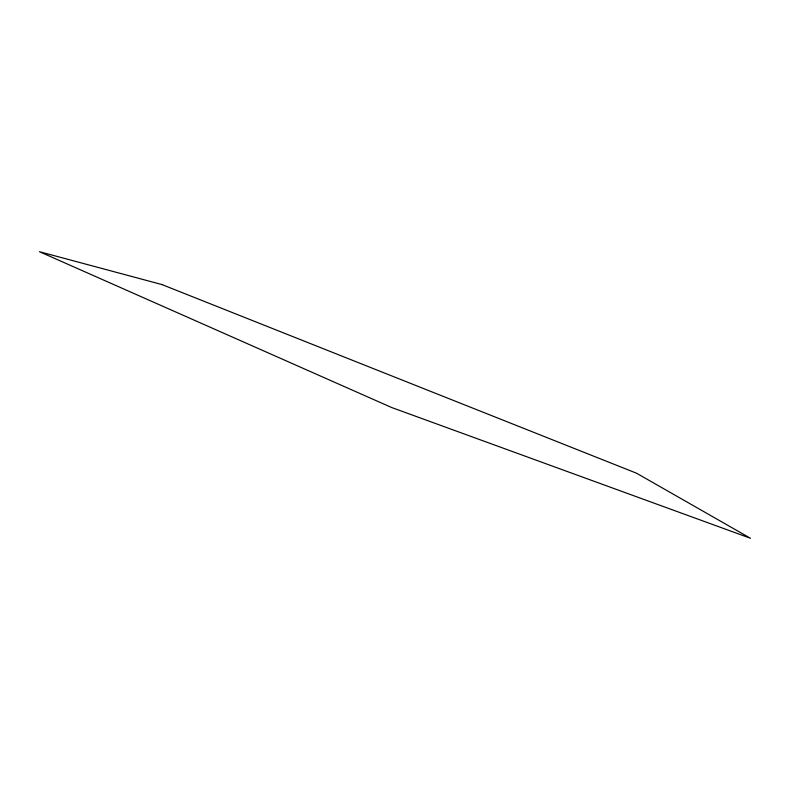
<?xml version="1.0" encoding="UTF-8"?>
<svg xmlns="http://www.w3.org/2000/svg" width="790" height="790" viewBox="0 0 790 790"><rect width="100%" height="100%" fill="white"/><g stroke="black" fill="none" stroke-linecap="round" stroke-linejoin="round"><path stroke-width="1.19" d="M161.94 284.568L39.5 251.714L391.692 407.531L750.5 538.286L636.562 473.22L161.94 284.568"/></g></svg>
